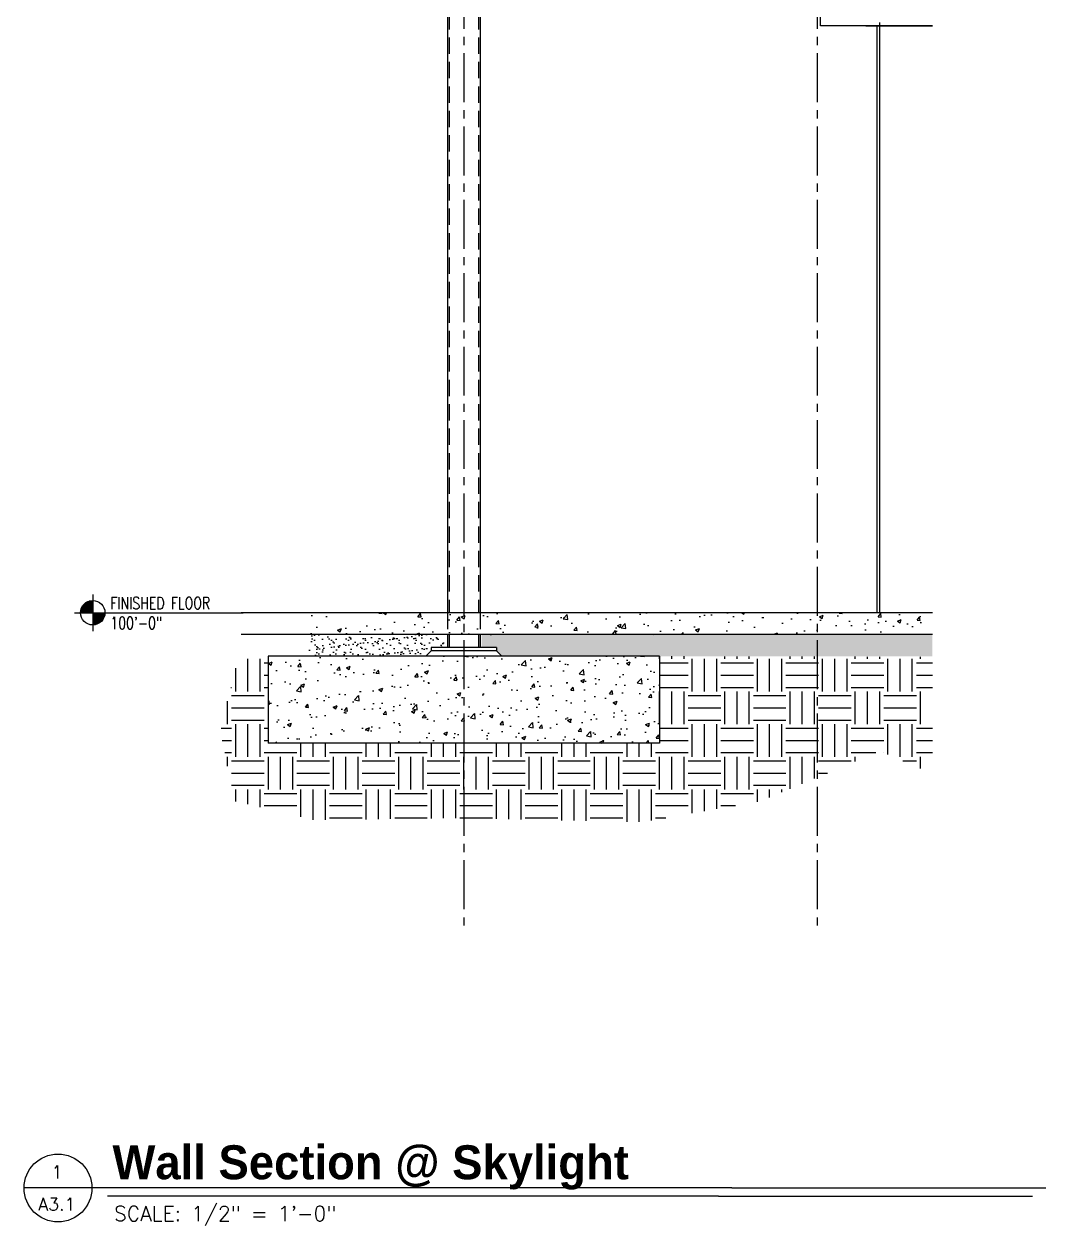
# Model space of a CAD drawing. Header units: inches. Extents: x 0 to 10293, y 0 to 4182.
# Drawn here: x 2833.9 to 3021.9, y 3211.7 to 3432.9 of the extents above; entities that cross this region are included whole.
import ezdxf
from ezdxf.enums import TextEntityAlignment as Align

# ---------------------------------------------------------------- set-up
doc = ezdxf.new("R2010")
doc.units = ezdxf.units.IN
doc.header["$LTSCALE"] = 48
doc.header["$MEASUREMENT"] = 0
doc.linetypes.add('CENTER2', pattern=[1.125, 0.75, -0.125, 0.125, -0.125])
doc.linetypes.add('HIDDEN4', pattern=[0.0937, 0.0625, -0.0312])
doc.styles.add('BOLD', font='bold.shx', dxfattribs={"height": 18})
doc.styles.add('NOTATION', font='romans.shx', dxfattribs={"width": 0.75})
doc.styles.add('SIMPLEX', font='SIMPLEX.SHX')
pattern_1 = [(37.5, (81.1353, 2342.5263), (-0.06299336, 1.9268238), [0, -1.52, 0, -1.7, 0, -1.625]), (7.5, (81.1353, 2342.5263), (1.7697767, 2.822146), [0, -0.82, 0, -1.37, 0, -0.525]), (327.5, (79.9053, 2342.5263), (3.1141419, 0.00565905), [0, -0.5, 0, -1.8, 0, -2.35]), (317.5, (79.9053, 2342.5263), (3.0061266, 0.8776756), [0, -0.25, 0, -1.18, 0, -1.35])]

# ---------------------------------------------------------------- blocks, each defined once
blk = doc.blocks.new('STDTITLE')
at = {"color": 5}
blk.add_line((10.421, 0), (0, 0), dxfattribs=at)
at = {"color": 4}
blk.add_line((10.225, -0.12), (1.227, -0.12), dxfattribs=at)
at = {"color": 5}
blk.add_circle((0.5, 0), 0.5, dxfattribs=at)
at = {"color": 4, "flags": 12}
for tag, p, height, style in [('TITLE2', (1.302, 0.78), 0.5, 'BOLD'), ('TITLE1', (1.302, 0.128), 0.5, 'BOLD'), ('SCALE', (1.326, -0.486), 0.219, 'SIMPLEX')]:
    blk.add_attdef(tag, p, '', height=height, dxfattribs=dict(at, style=style))
at = {"color": 4, "style": 'SIMPLEX', "flags": 12}
for tag, p in [('INFORMATION3', (10.222, 0.791)), ('INFORMATION2', (10.222, 0.462)), ('INFORMATION1', (10.222, 0.133))]:
    blk.add_attdef(tag, text='', height=0.188, dxfattribs=at).set_placement(p, align=Align.RIGHT)
blk.add_attdef('DETNO', text='', height=0.188, dxfattribs=at).set_placement((0.484, 0.142), align=Align.CENTER)
blk.add_attdef('SHTNO', text='', height=0.188, dxfattribs=at).set_placement((0.484, -0.145), align=Align.TOP_CENTER)

msp = doc.modelspace()

# ---------------------------------------------------------------- hatches: boundary and pattern name
h = msp.add_hatch()
h.set_pattern_fill('AR-CONC', color=256, style=0)
h.set_pattern_definition([(50, (81.1353, 2342.5263), (7.172602, -0.627521), [0.75, -8.25]), (355, (81.135, 2342.526), (-1.387513, 7.521921), [0.6, -6.6]), (100.4514, (81.733, 2342.474), (5.785094, 6.894395), [0.637402, -7.011421]), (46.1842, (81.135, 2344.526), (10.67241, -1.65519), [1.125, -12.375]), (96.6356, (82.025, 2344.388), (9.346627, 9.74118), [0.956103, -10.51713]), (351.1842, (81.135, 2344.526), (9.34662, 9.741186), [0.9, -9.9]), (21, (82.1353, 2344.0263), (5.96907, -4.026189), [0.75, -8.25]), (326, (82.135, 2344.026), (2.433153, 7.2515), [0.6, -6.6]), (71.4514, (82.633, 2343.691), (8.402226, 3.225305), [0.637402, -7.011421]), (37.5, (81.1353, 2342.5263), (0.1215986, 3.3289385), [0, -6.52, 0, -6.7, 0, -6.625]), (7.5, (81.1353, 2342.5263), (2.6306954, 3.944117), [0, -3.82, 0, -6.37, 0, -2.525]), (327.5, (78.9053, 2342.5263), (5.3382244, -0.2255487), [0, -2.5, 0, -7.8, 0, -10.35]), (317.5, (77.9053, 2342.5263), (5.831862, 1.00105), [0, -3.25, 0, -5.18, 0, -7.35])])
h.paths.add_polyline_path([(2914.80125, 3320.57866), (2918.11375, 3320.57866), (2918.11375, 3324.57866), (2914.80125, 3324.57866)])
h.paths.add_polyline_path([(2911.48875, 3320.57866), (2914.80125, 3320.57866), (2914.80125, 3324.57866), (2911.48875, 3324.57866)])
h.paths.add_polyline_path([(2911.48875, 3320.57866), (2911.48875, 3324.57866), (2886.34813, 3324.57866), (2886.34813, 3320.57866)])
h.paths.add_polyline_path([(3001.01839, 3320.57866), (3001.01839, 3324.57866), (2918.11375, 3324.57866), (2918.11375, 3320.57866)])
h = msp.add_hatch()
h.set_pattern_fill('AR-SAND', color=256, style=0)
h.set_pattern_definition(pattern_1)
h.paths.add_polyline_path([(2886.34813, 3320.57866), (2886.34813, 3316.57866), (2902.80125, 3316.57866), (2907.80125, 3316.57866), (2908.80125, 3317.57866), (2908.80125, 3318.20366), (2911.48875, 3318.20366), (2911.48875, 3320.57866)])
h = msp.add_hatch()
h.set_pattern_fill('AR-SAND', color=256, style=0)
h.set_pattern_definition(pattern_1)
h.paths.add_polyline_path([(3001.01839, 3316.57866), (3001.01839, 3320.57866), (2918.11375, 3320.57866), (2918.11375, 3318.20366), (2920.80125, 3318.20366), (2920.80125, 3317.57866), (2921.80125, 3316.57866)])
h = msp.add_hatch()
h.set_pattern_fill('EARTH', color=256, scale=24, style=0)
h.set_pattern_definition([(0, (-1309.926, 802.8216), (6, 6), [6, -6]), (0, (-1309.926, 805.0716), (6, 6), [6, -6]), (0, (-1309.926, 807.3216), (6, 6), [6, -6]), (90, (-1309.176, 808.0716), (-6, 6), [6, -6]), (90, (-1306.926, 808.0716), (-6, 6), [6, -6]), (90, (-1304.676, 808.0716), (-6, 6), [6, -6])])
h.paths.add_polyline_path([(3001.01839, 3294.99074), (3001.01839, 3316.45601), (2950.80125, 3316.57866), (2950.80125, 3300.57866), (2878.80125, 3300.57866), (2878.80125, 3316.50954), (2874.14501, 3316.50954), (2872.69795, 3314.14544), (2870.00111, 3302.59378), (2872.69795, 3289.88695), (2887.33794, 3286.42145), (2913.92108, 3286.80651), (2947.43895, 3286.03639), (2969.39894, 3289.88695), (2991.35892, 3299.12828)])
h = msp.add_hatch()
h.set_pattern_fill('AR-CONC', color=256, style=0)
h.set_pattern_definition([(50, (-1309.926, 802.8216), (7.172602, -0.627521), [0.75, -8.25]), (355, (-1309.926, 802.8216), (-1.387513, 7.521921), [0.6, -6.6]), (100.4514, (-1309.328, 802.769), (5.785094, 6.894395), [0.637402, -7.011421]), (46.1842, (-1309.926, 804.822), (10.67241, -1.65519), [1.125, -12.375]), (96.6356, (-1309.036, 804.684), (9.346627, 9.741179), [0.956103, -10.51713]), (351.1842, (-1309.926, 804.822), (9.34662, 9.741186), [0.9, -9.9]), (21, (-1308.926, 804.3216), (5.9690705, -4.026189), [0.75, -8.25]), (326, (-1308.926, 804.3216), (2.433153, 7.2515), [0.6, -6.6]), (71.4514, (-1308.428, 803.986), (8.402226, 3.225305), [0.637402, -7.011421]), (37.5, (-1309.9257, 802.8216), (0.1215986, 3.3289385), [0, -6.52, 0, -6.7, 0, -6.625]), (7.5, (-1309.9257, 802.8216), (2.6306954, 3.944117), [0, -3.82, 0, -6.37, 0, -2.525]), (327.5, (-1312.1557, 802.8216), (5.3382244, -0.2255487), [0, -2.5, 0, -7.8, 0, -10.35]), (317.5, (-1313.1557, 802.8216), (5.8318617, 1.00105), [0, -3.25, 0, -5.18, 0, -7.35])])
h.paths.add_polyline_path([(2950.80125, 3300.57866), (2950.80125, 3316.57866), (2914.80125, 3316.57866), (2914.80125, 3300.57866)])
h.paths.add_polyline_path([(2914.80125, 3316.57866), (2878.80125, 3316.57866), (2878.80125, 3300.57866), (2914.80125, 3300.57866)])

# ---------------------------------------------------------------- linework, layer by layer
at = {"linetype": 'CENTER2', "ltscale": 0.25}
for p, q in [((2914.80125, 3738.02573), (2914.80125, 3266.47958)), ((2979.80125, 3738.02573), (2979.80125, 3266.47958))]:
    msp.add_line(p, q, dxfattribs=at)
for p, q in [((2980.42625, 3432.57866), (2980.42625, 3511.32866)), ((2911.80125, 3457.39366), (2911.80125, 3324.57866)), ((2917.80125, 3457.39366), (2917.80125, 3324.57866)), ((3001.01839, 3432.57866), (2980.42625, 3432.57866)), ((2988.80125, 3432.57866), (3001.01839, 3432.57866)), ((2990.79917, 3432.57866), (2990.79917, 3324.57866)), ((2991.29917, 3433.20366), (2991.29917, 3432.57866)), ((2991.29917, 3432.57866), (2991.29917, 3324.57866)), ((2844.92217, 3326.17369), (2846.51166, 3326.17369)), ((2845.02224, 3326.26751), (2846.51166, 3326.26751)), ((2845.13592, 3326.36134), (2846.51166, 3326.36134)), ((2845.26693, 3326.45516), (2846.51166, 3326.45516)), ((2845.42152, 3326.54899), (2846.51166, 3326.54899)), ((2845.61173, 3326.64281), (2846.51166, 3326.64281)), ((2845.86843, 3326.73664), (2846.51166, 3326.73664)), ((2846.51166, 3327.95636), (2846.51166, 3321.20096)), ((2843.13396, 3324.57866), (2849.88936, 3324.57866)), ((2844.26182, 3324.67249), (2846.51166, 3324.67249)), ((2844.2677, 3324.76631), (2846.51166, 3324.76631)), ((2844.27753, 3324.86014), (2846.51166, 3324.86014)), ((2844.29136, 3324.95396), (2846.51166, 3324.95396)), ((2844.30927, 3325.04779), (2846.51166, 3325.04779)), ((2844.33137, 3325.14161), (2846.51166, 3325.14161)), ((2844.35777, 3325.23544), (2846.51166, 3325.23544)), ((2844.38865, 3325.32926), (2846.51166, 3325.32926)), ((2844.42419, 3325.42309), (2846.51166, 3325.42309)), ((2844.46464, 3325.51691), (2846.51166, 3325.51691)), ((2844.51031, 3325.61074), (2846.51166, 3325.61074)), ((2844.56155, 3325.70456), (2846.51166, 3325.70456)), ((2844.61882, 3325.79839), (2846.51166, 3325.79839)), ((2844.68268, 3325.89221), (2846.51166, 3325.89221)), ((2844.75385, 3325.98604), (2846.51166, 3325.98604)), ((2844.83327, 3326.07986), (2846.51166, 3326.07986)), ((2846.51166, 3324.57866), (2848.76346, 3324.57866)), ((2846.51166, 3324.57866), (2848.76346, 3324.57866)), ((2848.76151, 3324.48484), (2846.51166, 3324.48484)), ((2848.75563, 3324.39101), (2846.51166, 3324.39101)), ((2848.7458, 3324.29719), (2846.51166, 3324.29719)), ((2848.73197, 3324.20336), (2846.51166, 3324.20336)), ((2848.71405, 3324.10954), (2846.51166, 3324.10954)), ((2848.69196, 3324.01571), (2846.51166, 3324.01571)), ((2848.66556, 3323.92189), (2846.51166, 3323.92189)), ((2849.88936, 3324.57866), (2874.16962, 3324.57866)), ((3001.01839, 3324.57866), (2873.81345, 3324.57866)), ((2848.63468, 3323.82806), (2846.51166, 3323.82806)), ((2848.59914, 3323.73424), (2846.51166, 3323.73424)), ((2848.55868, 3323.64041), (2846.51166, 3323.64041)), ((2848.51302, 3323.54659), (2846.51166, 3323.54659)), ((2848.46178, 3323.45276), (2846.51166, 3323.45276)), ((2848.40451, 3323.35894), (2846.51166, 3323.35894)), ((2848.34065, 3323.26511), (2846.51166, 3323.26511)), ((2848.26947, 3323.17129), (2846.51166, 3323.17129)), ((2848.19006, 3323.07746), (2846.51166, 3323.07746)), ((2848.10116, 3322.98364), (2846.51166, 3322.98364)), ((2848.00109, 3322.88981), (2846.51166, 3322.88981)), ((2847.88741, 3322.79599), (2846.51166, 3322.79599)), ((2847.75639, 3322.70216), (2846.51166, 3322.70216)), ((2847.60181, 3322.60834), (2846.51166, 3322.60834)), ((2847.4116, 3322.51451), (2846.51166, 3322.51451)), ((2847.1549, 3322.42069), (2846.51166, 3322.42069)), ((3001.01839, 3320.57866), (2873.81345, 3320.57866)), ((2911.80125, 3320.57866), (2911.80125, 3318.20366)), ((2917.80125, 3320.57866), (2917.80125, 3318.20366)), ((2908.80125, 3317.57866), (2907.80125, 3316.57866)), ((2908.80125, 3318.20366), (2908.80125, 3317.57866)), ((2920.80125, 3318.20366), (2908.80125, 3318.20366)), ((2920.80125, 3317.57866), (2908.80125, 3317.57866)), ((2920.80125, 3318.20366), (2920.80125, 3317.57866)), ((2920.80125, 3317.57866), (2921.80125, 3316.57866)), ((2878.80125, 3316.57866), (2878.80125, 3300.57866)), ((2950.80125, 3316.57866), (2878.80125, 3316.57866)), ((2950.80125, 3316.57866), (2950.80125, 3300.57866)), ((2950.80125, 3300.57866), (2878.80125, 3300.57866))]:
    msp.add_line(p, q)
at = {"linetype": 'HIDDEN4'}
for p, q in [((2912.11375, 3457.39366), (2912.11375, 3324.57866)), ((2917.48875, 3457.39366), (2917.48875, 3324.57866)), ((2911.80125, 3324.57866), (2911.80125, 3320.57866)), ((2917.80125, 3324.57866), (2917.80125, 3320.57866)), ((2912.11375, 3320.57866), (2912.11375, 3318.20366)), ((2917.48875, 3320.57866), (2917.48875, 3318.20366))]:
    msp.add_line(p, q, dxfattribs=at)
msp.add_circle((2846.51166, 3324.57866), 2.2518)
at = {"layer": 'Defpoints'}
for p, q in [((2964.14149, 3218.72915), (3021.92225, 3218.72915)), ((2961.68771, 3217.23116), (3019.46847, 3217.23116))]:
    msp.add_line(p, q, dxfattribs=at)

# ---------------------------------------------------------------- block references
ref = msp.add_blockref('STDTITLE', (2833.8733, 3218.72915), dxfattribs=dict(at, xscale=12.5, yscale=12.5, zscale=12.5))
ref.add_attrib('DETNO', '1', dxfattribs={"layer": '0', "color": 4, "height": 2.34469, "style": 'SIMPLEX', "flags": 12}).set_placement((2839.92881, 3220.49796), align=Align.CENTER)
ref.add_attrib('SHTNO', 'A3.1', dxfattribs={"layer": '0', "color": 4, "height": 2.344688, "style": 'SIMPLEX', "flags": 12}).set_placement((2839.92881, 3216.91348), align=Align.TOP_CENTER)
ref.add_attrib('TITLE1', 'Wall Section @ Skylight', (2850.14569, 3220.33386), dxfattribs={"layer": '0', "color": 4, "height": 6.2525, "style": 'BOLD', "flags": 12})
ref.add_attrib('SCALE', 'SCALE: 1/2" = 1\'-0"', (2850.44475, 3212.65374), dxfattribs={"layer": '0', "color": 4, "height": 2.7354687, "style": 'SIMPLEX', "flags": 12})

# ---------------------------------------------------------------- texts
at = {"style": 'NOTATION', "width": 0.75}
for s, p in [('FINISHED FLOOR', (2849.75307, 3325.21588)), ('100\'-0"', (2849.75307, 3321.57302))]:
    msp.add_text(s, height=2.25, dxfattribs=at).set_placement(p)

doc.saveas('drawing.dxf')
